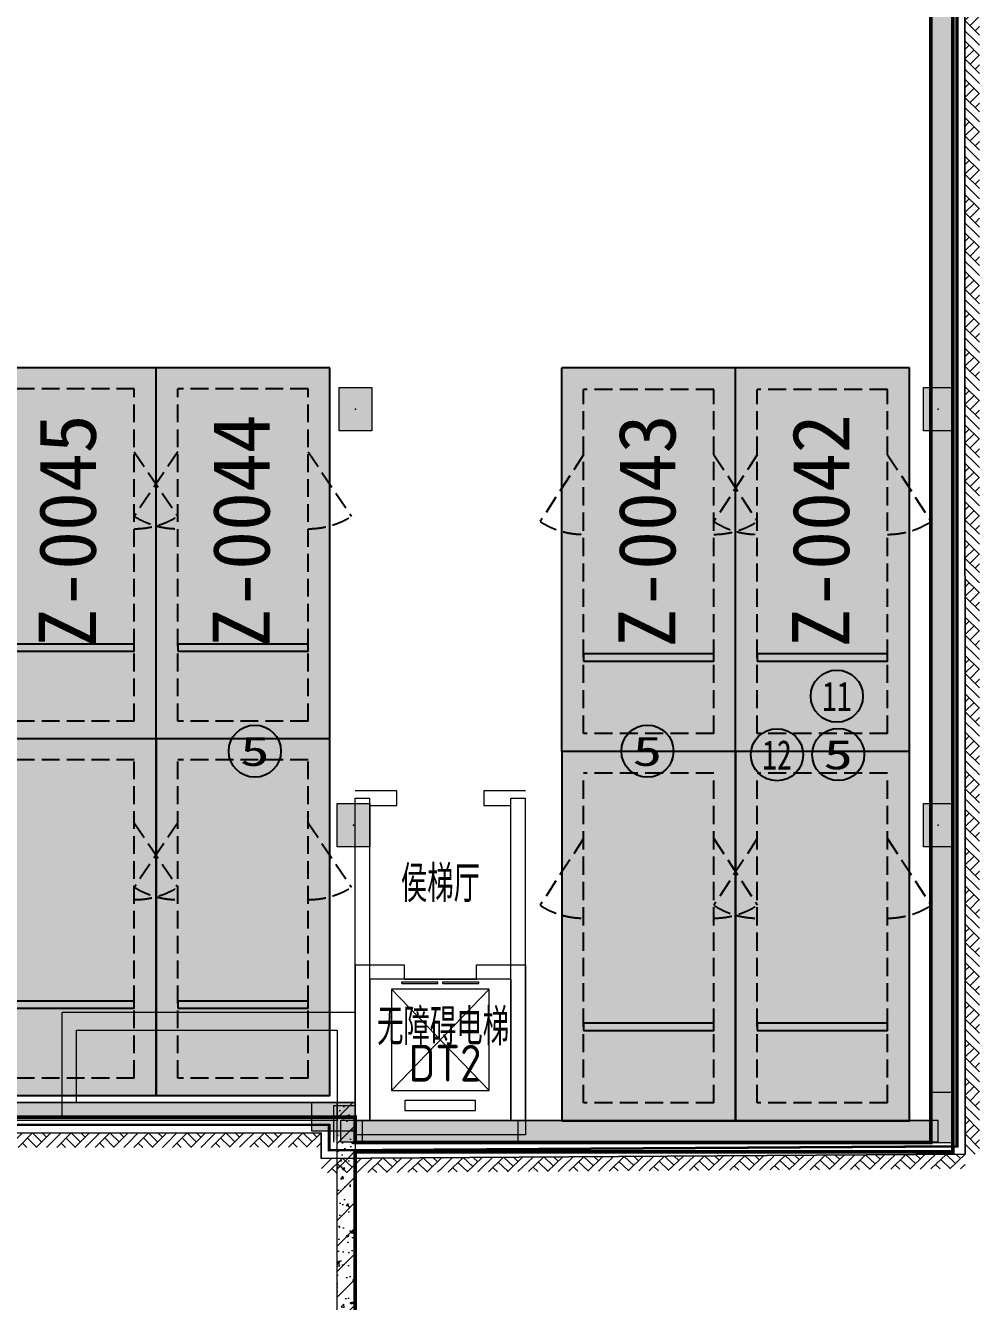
# Model space of a CAD drawing. Extents: x -264757 to 86229, y 4049843 to 4347093.
# Drawn here: x 22207 to 35383, y 4254414 to 4272036 of the extents above; entities that cross this region are included whole.
import ezdxf
from ezdxf.enums import TextEntityAlignment as Align

# ---------------------------------------------------------------- set-up
doc = ezdxf.new("R2010")
doc.units = 0
doc.header["$LTSCALE"] = 1000
doc.header["$MEASUREMENT"] = 0
doc.linetypes.add('AX-01DK-PB01$1$A-001-车位参照B1$0$A-001-车位参照B1$0$A-001-车位参照B1$0$A-H4-001-基本图形$0$A-001-车位B1$0$DASH', pattern=[0.35, 0.25, -0.1])
doc.linetypes.add('DASH', pattern=[0.35, 0.25, -0.1])
for name, color, linetype in [('不利因素11-尽端停车', 7, 'Continuous'), ('不利因素12-不满足一次性出车', 7, 'Continuous'), ('不利因素5-单面靠墙', 7, 'Continuous'), ('子母车位', 7, 'Continuous')]:
    doc.layers.add(name, color=color, linetype=linetype)
doc.layers.add('无关图层', color=8, linetype='Continuous', lineweight=0)
doc.layers.add('车位归属楼栋范围线', color=7, linetype='Continuous', true_color=0x19e6c7)
doc.styles.add('AX-01DK-PB01$1$AX-001DK-01-PB01-02$0$Standard', font='gbenor.shx', dxfattribs={"bigfont": 'gbcbig.shx'})
doc.styles.add('AX-ACK-BIANH1$0$黑体', font='simhei.ttf')
doc.styles.add('SX-ACK-PB01-WNC-ALL$0$黑体', font='simhei.ttf')
doc.styles.add('黑体', font='simhei.ttf')

# ---------------------------------------------------------------- blocks, each defined once
blk = doc.blocks.new('A$C741380cb')
at = {"layer": '子母车位', "true_color": 0x0617f9}
h = blk.add_hatch(color=5, dxfattribs=at)
h.dxf.hatch_style = 1
h.paths.add_polyline_path([(2400, 0), (2400, -10400), (0, -10400), (0, 0)])
blk = doc.blocks.new('子母车位1')
at = {"layer": '子母车位', "color": 8, "linetype": 'AX-01DK-PB01$1$A-001-车位参照B1$0$A-001-车位参照B1$0$A-001-车位参照B1$0$A-H4-001-基本图形$0$A-001-车位B1$0$DASH'}
for p, q in [((330318, -478521), (332118, -478521)), ((330318, -478521), (330318, -483071, 0)), ((332118, -478521), (332118, -483071, 0)), ((330318, -483071, 0), (332118, -483071, 0)), ((330318, -483621, 0), (332118, -483621, 0)), ((330318, -483621, 0), (330318, -488371)), ((332118, -483621, 0), (332118, -488371)), ((330318, -488371), (332118, -488371))]:
    blk.add_line(p, q, dxfattribs=at)
at = {"layer": '子母车位', "color": 83}
for p, q in [((330018, -483371, 0), (330018, -488671)), ((330018, -483371, 0), (332418, -483371, 0)), ((332418, -483371, 0), (332418, -488671)), ((330018, -488671), (332418, -488671))]:
    blk.add_line(p, q, dxfattribs=at)
blk.add_lwpolyline([(332418, -478271), (330018, -478271), (330018, -483371), (332418, -483371)], close=True, dxfattribs=at)
at = {"layer": '子母车位'}
blk.add_lwpolyline([(332118, -479521), (330318, -479521), (330318, -479621), (332118, -479621)], close=True, dxfattribs=at)
at = {"layer": '子母车位', "linetype": 'AX-01DK-PB01$1$A-001-车位参照B1$0$A-001-车位参照B1$0$A-001-车位参照B1$0$A-H4-001-基本图形$0$A-001-车位B1$0$DASH'}
for points in [[(330318, -482171), (329718, -481249)], [(332118, -482171), (332718, -481249)]]:
    blk.add_lwpolyline(points, dxfattribs=at)
at = {"layer": '子母车位', "elevation": 0}
blk.add_lwpolyline([(332118, -484621), (330318, -484621), (330318, -484721), (332118, -484721)], close=True, dxfattribs=at)
at = {"layer": '子母车位', "linetype": 'AX-01DK-PB01$1$A-001-车位参照B1$0$A-001-车位参照B1$0$A-001-车位参照B1$0$A-H4-001-基本图形$0$A-001-车位B1$0$DASH', "elevation": 0}
for points in [[(330318, -487471), (329718, -486549)], [(332118, -487471), (332718, -486549)]]:
    blk.add_lwpolyline(points, dxfattribs=at)
at = {"layer": '子母车位', "linetype": 'AX-01DK-PB01$1$A-001-车位参照B1$0$A-001-车位参照B1$0$A-001-车位参照B1$0$A-H4-001-基本图形$0$A-001-车位B1$0$DASH'}
for centre, start, end in [((330318, -482171, 0), 89.9997, 123.0554), ((332118, -482171, 0), 56.9439, 89.9997), ((330318, -487471), 89.9997, 123.0554), ((332118, -487471), 56.9439, 89.9997)]:
    blk.add_arc(centre, 1100, start, end, dxfattribs=at)
at = {"layer": '子母车位', "rotation": 179.9996583709065}
blk.add_blockref('A$C741380cb', (332418, -488671), dxfattribs=at)
blk = doc.blocks.new('子母车位2')
at = {"layer": '子母车位', "xscale": 1.000000693082614, "yscale": 0.9664691433954647, "rotation": 180.0003416290934}
blk.add_blockref('子母车位1', (332421, -475033, 0), dxfattribs=at)
blk = doc.blocks.new('SX-ACK-PB01-WNC-ALL$0$20200722.21183209')
at = {"layer": '不利因素5-单面靠墙', "true_color": 0x6d711d}
h = blk.add_hatch(color=66, dxfattribs=at)
h.dxf.hatch_style = 1
edge = h.paths.add_edge_path()
edge.add_arc((360, 360), 360, 0, 360)
at = {"layer": '不利因素5-单面靠墙'}
blk.add_circle((360, 360), 360, dxfattribs=at)
at = {"layer": '不利因素5-单面靠墙', "style": 'SX-ACK-PB01-WNC-ALL$0$黑体', "width": 1.390625}
blk.add_text('5', height=407, dxfattribs=at).set_placement((156, 156), (564, 156), align=Align.FIT)
blk = doc.blocks.new('20200722.21185040')
at = {"layer": '不利因素11-尽端停车', "true_color": 0xf21b23}
h = blk.add_hatch(color=240, dxfattribs=at)
h.dxf.hatch_style = 1
edge = h.paths.add_edge_path()
edge.add_arc((360, 360), 360, 0, 360)
at = {"layer": '不利因素11-尽端停车'}
blk.add_circle((360, 360), 360, dxfattribs=at)
at = {"layer": '不利因素11-尽端停车', "style": '黑体', "width": 0.695313}
blk.add_text('11', height=407.3, dxfattribs=at).set_placement((156, 156), (564, 156), align=Align.FIT)
blk = doc.blocks.new('20200722.21185335')
at = {"layer": '不利因素12-不满足一次性出车', "true_color": 0x201adc}
h = blk.add_hatch(color=182, dxfattribs=at)
h.dxf.hatch_style = 1
edge = h.paths.add_edge_path()
edge.add_arc((360, 360), 360, 0, 360)
at = {"layer": '不利因素12-不满足一次性出车'}
blk.add_circle((360, 360), 360, dxfattribs=at)
at = {"layer": '不利因素12-不满足一次性出车', "style": '黑体', "width": 0.695313}
blk.add_text('12', height=407.3, dxfattribs=at).set_placement((156, 156), (564, 156), align=Align.FIT)
blk = doc.blocks.new('AX-01DK-PB01-DT$0$$DORLIB2D$00000127')
at = {"layer": '无关图层'}
for points in [[(-0.533, 0.795), (-0.533, 0.69)], [(-0.033, 0.795), (-0.533, 0.795)], [(-0.033, 0.795), (-0.033, 0.69)], [(0.533, 0.795), (0.033, 0.795)], [(0.033, 0.795), (0.033, 0.69)], [(0.533, 0.795), (0.533, 0.69)], [(-0.033, 0.69), (-0.533, 0.69)], [(0.533, 0.69), (0.033, 0.69)], [(0.5, 0.5), (-0.5, 0.5)]]:
    blk.add_lwpolyline(points, dxfattribs=at)
blk = doc.blocks.new('AX-01DK-PB01-DT$0$sdfsdfgdgdgh')
at = {"layer": '无关图层'}
for p, q in [((413949, 4407651), (413274, 4407651)), ((413274, 4407651), (413274, 4405301)), ((413949, 4407451), (413949, 4407651)), ((415624, 4407651), (414949, 4407651)), ((414949, 4407651), (414949, 4407451)), ((415624, 4407651), (415624, 4405301)), ((413474, 4407451), (413949, 4407451)), ((413474, 4407451), (413474, 4405501)), ((413774, 4405914), (413774, 4407314)), ((413774, 4407314), (415124, 4407314)), ((413774, 4405914), (415124, 4407314)), ((413774, 4407314), (415124, 4405914)), ((414949, 4407451), (415424, 4407451)), ((415124, 4407314), (415124, 4405914)), ((415424, 4407451), (415424, 4405501)), ((415124, 4405914), (413774, 4405914)), ((413962, 4405639), (413962, 4405776)), ((413962, 4405776), (414937, 4405776)), ((414937, 4405776), (414937, 4405639)), ((414937, 4405639), (413962, 4405639)), ((413474, 4405501), (415424, 4405501)), ((413274, 4405301), (415624, 4405301))]:
    blk.add_line(p, q, dxfattribs=at)
blk.add_lwpolyline([(413474, 4405501), (413474, 4407451), (415424, 4407451), (415424, 4405501)], close=True, dxfattribs=at)
at = {"layer": '无关图层', "xscale": 1000, "yscale": -200, "zscale": 200}
blk.add_blockref('AX-01DK-PB01-DT$0$$DORLIB2D$00000127', (414449, 4407551), dxfattribs=at)
blk = doc.blocks.new('AX-01DK-PB01$1$$LinePat$素土夯实')
at = {"layer": '无关图层'}
for p, q in [((0, -210), (210, 0)), ((120, -300), (420, 0)), ((420, 0), (608, -188)), ((495, -300), (795, 0)), ((615, 0), (705, -90)), ((210, -210), (300, -300)), ((315, -105), (502, -293)), ((705, -300), (795, -210))]:
    blk.add_line(p, q, dxfattribs=at)
blk = doc.blocks.new('SX-CK-PB001-WNC$1$20211103.13313578')
at = {"layer": '无关图层'}
h = blk.add_hatch(color=256, dxfattribs=at)
h.dxf.hatch_style = 1
h.paths.add_polyline_path([(0, 600), (450, 600), (450, 0), (0, 0)])
blk.add_lwpolyline([(0, 600), (450, 600), (450, 0), (0, 0)], close=True, dxfattribs=at)
blk.add_point((225, 300), dxfattribs=at)
blk = doc.blocks.new('SX-CK-PB001-WNC$1$20211103.13313888')
at = {"layer": '无关图层'}
h = blk.add_hatch(color=256, dxfattribs=at)
h.dxf.hatch_style = 1
h.paths.add_polyline_path([(0, 600), (400, 600), (400, 0), (0, 0)])
blk.add_lwpolyline([(0, 600), (400, 600), (400, 0), (0, 0)], close=True, dxfattribs=at)
blk.add_point((200, 300), dxfattribs=at)

msp = doc.modelspace()

# ---------------------------------------------------------------- hatches: boundary and pattern name
at = {"layer": '无关图层'}
for points in [[(34711, 4309466.7), (34711.1, 4257299.3), (35011.1, 4257299.3), (35011, 4309466.7)], [(26460.8, 4256914.1), (26760, 4257164.1), (12790.8, 4257164.1), (12790.8, 4256914.1)], [(26760.9, 4256764.1), (26160.9, 4256764.1), (26160.9, 4257164.1), (26760.9, 4257164.1)], [(34811.1, 4257299.2), (34711.1, 4257299), (34712.3, 4256914.7), (35013.3, 4256614.7), (35011.1, 4257300)], [(26460.2, 4257114.1), (26461.8, 4256614.8), (26760.8, 4256914.8), (26760.2, 4257115.1)], [(26861, 4256614.8), (26861, 4256914.8), (26561.3, 4256914.8), (26561.3, 4256614.8)], [(29011, 4256914.8), (26861, 4256914.8), (26861, 4256614.8), (29011, 4256614.8)], [(34811.1, 4256914.7), (29011, 4256914.8), (29011, 4256614.8), (34811.1, 4256614.7)]]:
    msp.add_hatch(color=256, dxfattribs=at).paths.add_polyline_path(points)
h = msp.add_hatch(dxfattribs=at)
h.set_pattern_fill('钢筋混凝土', color=256, scale=100)
h.set_pattern_definition([(45, (-1162769.92, 4676018.46), (-176.776695, 176.776695), []), (50, (-1162769.9, 4676018.46), (717.26018, -62.75213), [75, -825]), (355, (-1162769.9, 4676018.46), (-138.75133, 752.19213), [60, -660]), (100.4514, (-1162710.15, 4676013.2), (578.5094, 689.43954), [63.7402, -701.1421]), (46.1842, (-1162769.9, 4676218.46), (1067.24105, -165.519), [112.5, -1237.5]), (96.6356, (-1162681, 4676204.7), (934.6627, 974.1179), [95.6103, -1051.713]), (351.1842, (-1162769.9, 4676218.5), (934.6619, 974.1186), [90, -990]), (21, (-1162669.9, 4676168.46), (596.90705, -402.6189), [75, -825]), (326, (-1162669.9, 4676168.46), (243.31533, 725.15005), [60, -660]), (71.4514, (-1162620.2, 4676134.9), (840.22263, 322.5305), [63.7402, -701.1421]), (37.5, (-1162769.92, 4676018.46), (12.159855, 332.893854), [0, -652, 0, -670, 0, -662.5]), (7.5, (-1162769.92, 4676018.46), (263.06954, 394.41171), [0, -382, 0, -637, 0, -252.5]), (327.5, (-1162992.92, 4676018.46), (533.822436, -22.55487), [0, -250, 0, -780, 0, -1035]), (317.5, (-1163092.92, 4676018.46), (583.18617, 100.10498), [0, -325, 0, -518, 0, -735])])
h.paths.add_polyline_path([(35010.6, 4286458), (34710.6, 4286458), (34710.6, 4256908.1), (26760.7, 4256908.1), (26760.7, 4256608.1), (35010.6, 4256608.1)])
h = msp.add_hatch(dxfattribs=at)
h.set_pattern_fill('ARMORED', color=256, scale=50, style=0)
h.set_pattern_definition([(50, (-1127005.47, 3923144.94), (358.63009, -31.37607), [37.5, -412.5]), (355, (-1127005.47, 3923144.94), (-69.37567, 376.09607), [30, -330]), (100.4514, (-1126975.58, 3923142.33), (289.25469, 344.71977), [31.8701, -350.57106]), (46.1842, (-1127005.47, 3923244.94), (533.62052, -82.7595), [56.25, -618.75]), (96.6356, (-1126961, 3923238.04), (467.33135, 487.05894), [47.80514, -525.8565]), (351.1842, (-1127005.47, 3923244.94), (467.33097, 487.0593), [45, -495]), (21, (-1126955.47, 3923219.94), (298.453526, -201.309445), [37.5, -412.5]), (326, (-1126955.47, 3923219.94), (121.65767, 362.57502), [30, -330]), (71.4514, (-1126930.6, 3923203.16), (420.11131, 161.26525), [31.8701, -350.57106]), (37.5, (-1127005.47, 3923144.94), (6.079928, 166.446927), [0, -326, 0, -335, 0, -331.25]), (7.5, (-1127005.47, 3923144.94), (131.53477, 197.205856), [0, -191, 0, -318.5, 0, -126.25]), (327.5, (-1127116.97, 3923144.94), (266.911218, -11.277436), [0, -125, 0, -390, 0, -517.5]), (317.5, (-1127166.97, 3923144.94), (291.593085, 50.05249), [0, -162.5, 0, -259, 0, -367.5]), (45, (-1127005.47, 3923144.94), (-176.776695, 176.776695), [])])
h.paths.add_polyline_path([(17911.6, 4257164.1), (26510.9, 4257164.1), (26510.9, 4256914.1), (17911.6, 4256914.1)])
h = msp.add_hatch(dxfattribs=at)
h.set_pattern_fill('ARMORED', color=256, scale=50, style=0)
h.set_pattern_definition([(50, (-1145373.66, 3927934.42), (358.63009, -31.37607), [37.5, -412.5]), (355, (-1145373.66, 3927934.4), (-69.37567, 376.09607), [30, -330]), (100.4514, (-1145343.78, 3927931.8), (289.25469, 344.71977), [31.8701, -350.57106]), (46.1842, (-1145373.66, 3928034.4), (533.62052, -82.7595), [56.25, -618.75]), (96.6356, (-1145329.2, 3928027.5), (467.33135, 487.05894), [47.80514, -525.8565]), (351.1842, (-1145373.66, 3928034.4), (467.33097, 487.0593), [45, -495]), (21, (-1145323.66, 3928009.42), (298.453526, -201.309445), [37.5, -412.5]), (326, (-1145323.66, 3928009.4), (121.65767, 362.57502), [30, -330]), (71.4514, (-1145298.8, 3927992.64), (420.11131, 161.26525), [31.8701, -350.57106]), (37.5, (-1145373.66, 3927934.42), (6.079928, 166.446927), [0, -326, 0, -335, 0, -331.25]), (7.5, (-1145373.66, 3927934.42), (131.53477, 197.205856), [0, -191, 0, -318.5, 0, -126.25]), (327.5, (-1145485.16, 3927934.42), (266.911218, -11.277436), [0, -125, 0, -390, 0, -517.5]), (317.5, (-1145535.16, 3927934.42), (291.593085, 50.05249), [0, -162.5, 0, -259, 0, -367.5]), (45, (-1145373.66, 3927934.42), (-176.776695, 176.776695), [])])
h.paths.add_polyline_path([(26510.9, 4257164.1), (26760.9, 4257164.1), (26760.9, 4252514.1), (26510.9, 4252514.1)])

# ---------------------------------------------------------------- linework, layer by layer
for p, q in [((35183, 4256447.1), (35180.3, 4315832.6)), ((35180.3, 4315832.6), (35183, 4256447.1)), ((35063, 4256566.3), (35060.3, 4315712.6)), ((35070.3, 4315722.6), (35073, 4256556.4)), ((35080.3, 4315732.6), (35083, 4256546.5)), ((34711, 4309466.7), (34711.1, 4257299.3)), ((35011, 4309466.7), (35011.1, 4257299.3)), ((27336, 4261464.8), (26760.9, 4261464.8)), ((27336, 4261264.8), (27336, 4261464.8)), ((29111, 4261464.8), (28536, 4261464.8)), ((28536, 4261464.8), (28536, 4261264.8)), ((26761, 4256914.8), (26760.9, 4261364.8)), ((26760.9, 4261364.8), (26960.9, 4261364.8)), ((26961, 4256914.8), (26960.9, 4261364.8)), ((26960.9, 4261264.8), (27336, 4261264.8)), ((28536, 4261264.8), (28911, 4261264.8)), ((28911, 4256914.8), (28911, 4261364.8)), ((28911, 4261364.8), (29111, 4261364.8)), ((29111, 4256914.8), (29111, 4261364.8)), ((26760, 4257164.1), (12790.8, 4257164.1)), ((35011.1, 4257299.3), (34711.1, 4257299.3)), ((34711.1, 4257299), (34712.3, 4256914.7)), ((35011.1, 4257300), (35013.3, 4256614.7)), ((26760.2, 4257115.1), (26460.2, 4257114.1)), ((26460.2, 4257114.1), (26461.8, 4256614.8)), ((26760.2, 4257115.1), (26760.8, 4256914.8)), ((7502.5, 4256850.9), (26410.7, 4256864)), ((26400.7, 4256854), (7512.6, 4256840.9)), ((26390.7, 4256844), (7522.6, 4256831)), ((26460.8, 4256914.1), (12790.8, 4256914.1)), ((26391.9, 4256491.1), (26390.7, 4256844)), ((26401.8, 4256501.1), (26400.7, 4256854)), ((26410.7, 4256864), (26411.8, 4256511.2)), ((26861, 4256914.8), (26561.3, 4256914.8)), ((26561.3, 4256614.8), (26561.3, 4256914.8)), ((29011, 4256914.8), (26861, 4256914.8)), ((26861, 4256614.8), (26861, 4256914.8)), ((34811.1, 4256914.7), (29011, 4256914.8)), ((29011, 4256614.8), (29011, 4256914.8)), ((34811.1, 4256614.7), (34811.1, 4256914.7)), ((7622.6, 4256731), (26291, 4256743.9)), ((26291, 4256743.9), (7622.6, 4256731)), ((26291, 4256743.9), (26292.2, 4256390.4)), ((26292.2, 4256390.4), (26291, 4256743.9)), ((35083, 4256546.5), (26391.9, 4256491.1)), ((35073, 4256556.4), (26401.8, 4256501.1)), ((26411.8, 4256511.2), (35063, 4256566.3)), ((26861, 4256614.8), (26561.3, 4256614.8)), ((29011, 4256614.8), (26861, 4256614.8)), ((34811.1, 4256614.7), (29011, 4256614.8)), ((26292.2, 4256390.4), (35183, 4256447.1)), ((35183, 4256447.1), (26292.2, 4256390.4))]:
    msp.add_line(p, q, dxfattribs=at)
for points in [[(34710.6, 4286458), (34710.6, 4256908.1), (26760.7, 4256908.1), (26760.7, 4256608.1), (35010.6, 4256608.1), (35010.6, 4315662.6), (26911, 4315662.6), (26911, 4315362.6), (34710.6, 4315362.6), (34710.6, 4289478)], [(26761.2, 4256957.9), (22711.6, 4256959.5), (22711.6, 4258409.5), (26761.2, 4258409.5), (26761.2, 4256957.9)], [(26510.9, 4257164.1), (26760.9, 4257164.1), (26760.9, 4252514.1), (26510.9, 4252514.1), (26510.9, 4257164.1)]]:
    msp.add_lwpolyline(points, dxfattribs=at)
for points in [[(22911.6, 4257159.5), (22911.6, 4258159.5), (26511.2, 4258159.5), (26511.2, 4257159.5)], [(17911.6, 4257164.1), (26510.9, 4257164.1), (26510.9, 4256914.1), (17911.6, 4256914.1)], [(26760.9, 4256764.1), (26160.9, 4256764.1), (26160.9, 4257164.1), (26760.9, 4257164.1)]]:
    msp.add_lwpolyline(points, close=True, dxfattribs=at)
at = {"layer": '车位归属楼栋范围线', "linetype": 'DASH', "ltscale": 5, "const_width": 50}
for points in [[(8352.1, 4312829.7), (15349.9, 4312829.7), (15349.9, 4307756.3), (23347.2, 4307756.3), (23347.2, 4312762.9), (26519, 4312762.9), (26519, 4308301.3), (34710.6, 4308301.3), (34710.6, 4256608.1), (26760.7, 4256608.1), (26761.2, 4256957.9), (21185.4, 4256957.9), (21185.4, 4260892.5), (11156.7, 4260892.5), (11156.7, 4256914.1), (5611.1, 4256914.1)], [(5358.1, 4244664.1), (26760.9, 4244664.1), (26760.9, 4251464.1), (27460.9, 4251464.1), (27460.9, 4252764.1), (26760.9, 4252764.1), (26760.9, 4256479.6), (35013.3, 4256479.6), (35013.3, 4279146.3), (25697.9, 4279146.3), (25697.9, 4283626.7), (22333.7, 4283626.7), (22333.7, 4278358), (14811.8, 4278358), (14811.8, 4283730.4), (7462.8, 4283730.4)]]:
    msp.add_lwpolyline(points, dxfattribs=at)

# ---------------------------------------------------------------- block references
at = {"layer": '不利因素11-尽端停车'}
msp.add_blockref('20200722.21185040', (33053, 4262414.1), dxfattribs=at)
at = {"layer": '不利因素12-不满足一次性出车'}
msp.add_blockref('20200722.21185335', (32226.4, 4261604.4), dxfattribs=at)
at = {"layer": '不利因素5-单面靠墙'}
for p in [(25014.5, 4261654.4), (30436.7, 4261654.4), (33072.4, 4261607.6)]:
    msp.add_blockref('SX-ACK-PB01-WNC-ALL$0$20200722.21183209', p, dxfattribs=at)
at = {"layer": '子母车位'}
for p in [(21609.5, 4270058), (24009.8, 4270058, 0)]:
    msp.add_blockref('子母车位2', p, dxfattribs=at)
at = {"layer": '子母车位', "rotation": 180.0003416290934}
for p in [(362035.5, 3778639, 0), (364435.5, 3778639, 0)]:
    msp.add_blockref('子母车位1', p, dxfattribs=at)
at = {"layer": '无关图层', "yscale": 0.6666666666666666, "zscale": 0.6666666666666666}
for p, xscale, rotation in [((35182.3, 4271823.7), 0.6669528530761182, 90.00261252473601), ((35182.3, 4271293.5), 0.6669528530761182, 90.00261252473601), ((35182.3, 4270763.3), 0.6669528530761182, 90.00261252473601), ((35182.3, 4270233), 0.6669528530761182, 90.00261252473601), ((35182.4, 4269702.8), 0.6669528530761182, 90.00261252473601), ((35182.4, 4269172.6), 0.6669528530761182, 90.00261252473601), ((35182.4, 4268642.3), 0.6669528530761182, 90.00261252473601), ((35182.4, 4268112.1), 0.6669528530761182, 90.00261252473601), ((35182.5, 4267581.9), 0.6669528530761182, 90.00261252473601), ((35182.5, 4267051.7), 0.6669528530761182, 90.00261252473601), ((35182.5, 4266521.4), 0.6669528530761182, 90.00261252473601), ((35182.5, 4265991.2), 0.6669528530761182, 90.00261252473601), ((35182.6, 4265461), 0.6669528530761182, 90.00261252473601), ((35182.6, 4264930.8), 0.6669528530761182, 90.00261252473601), ((35182.6, 4264400.5), 0.6669528530761182, 90.00261252473601), ((35182.6, 4263870.3), 0.6669528530761182, 90.00261252473601), ((35182.7, 4263340.1), 0.6669528530761182, 90.00261252473601), ((35182.7, 4262809.8), 0.6669528530761182, 90.00261252473601), ((35182.7, 4262279.6), 0.6669528530761182, 90.00261252473601), ((35182.7, 4261749.4), 0.6669528530761182, 90.00261252473601), ((35182.8, 4261219.2), 0.6669528530761182, 90.00261252473601), ((35182.8, 4260688.9), 0.6669528530761182, 90.00261252473601), ((35182.8, 4260158.7), 0.6669528530761182, 90.00261252473601), ((35182.8, 4259628.5), 0.6669528530761182, 90.00261252473601), ((35182.9, 4259098.2), 0.6669528530761182, 90.00261252473601), ((35182.9, 4258568), 0.6669528530761182, 90.00261252473601), ((35182.9, 4258037.8), 0.6669528530761182, 90.00261252473601), ((35182.9, 4257507.6), 0.6669528530761182, 90.00261252473601), ((35182.9, 4256977.3), 0.6669528530761182, 90.00261252473601), ((35183, 4256447.1), 0.6669528530761182, 90.00261252473601), ((22024, 4256741), 0.6709224244996795, 0.03955316142102776), ((22557.4, 4256741.3), 0.6709224244996795, 0.03955316142102776), ((23090.7, 4256741.7), 0.6709224244996795, 0.03955316142102776), ((23624.1, 4256742.1), 0.6709224244996795, 0.03955316142102776), ((24157.5, 4256742.4), 0.6709224244996795, 0.03955316142102776), ((24690.9, 4256742.8), 0.6709224244996795, 0.03955316142102776), ((25224.3, 4256743.2), 0.6709224244996795, 0.03955316142102776), ((25757.7, 4256743.5), 0.6709224244996795, 0.03955316142102776), ((26292.2, 4256390.4), 0.6989754291904111, 0.3652800206200917), ((26847.9, 4256394), 0.6989754291904111, 0.3652800206200917), ((27403.5, 4256397.5), 0.6989754291904111, 0.3652800206200917), ((27959.2, 4256401.1), 0.6989754291904111, 0.3652800206200917), ((28514.9, 4256404.6), 0.6989754291904111, 0.3652800206200917), ((29070.6, 4256408.1), 0.6989754291904111, 0.3652800206200917), ((29626.2, 4256411.7), 0.6989754291904111, 0.3652800206200917), ((30181.9, 4256415.2), 0.6989754291904111, 0.3652800206200917), ((30737.6, 4256418.8), 0.6989754291904111, 0.3652800206200917), ((31293.3, 4256422.3), 0.6989754291904111, 0.3652800206200917), ((31848.9, 4256425.9), 0.6989754291904111, 0.3652800206200917), ((32404.6, 4256429.4), 0.6989754291904111, 0.3652800206200917), ((32960.3, 4256432.9), 0.6989754291904111, 0.3652800206200917), ((33516, 4256436.5), 0.6989754291904111, 0.3652800206200917), ((34071.6, 4256440), 0.6989754291904111, 0.3652800206200917), ((34627.3, 4256443.6), 0.6989754291904111, 0.3652800206200917)]:
    msp.add_blockref('AX-01DK-PB01$1$$LinePat$素土夯实', p, dxfattribs=dict(at, xscale=xscale, rotation=rotation))
at = {"layer": '无关图层'}
for name, p in [('SX-CK-PB001-WNC$1$20211103.13313578', (26540.4, 4266438)), ('SX-CK-PB001-WNC$1$20211103.13313888', (34610.6, 4266438)), ('SX-CK-PB001-WNC$1$20211103.13313578', (26510.4, 4260693)), ('SX-CK-PB001-WNC$1$20211103.13313888', (34610.6, 4260693))]:
    msp.add_blockref(name, p, dxfattribs=at)
at = {"layer": '无关图层', "xscale": -1, "rotation": 6.645948167793847e-05}
msp.add_blockref('AX-01DK-PB01-DT$0$sdfsdfgdgdgh', (442390.5, -148586.1), dxfattribs=at)

# ---------------------------------------------------------------- texts
at = {"layer": '无关图层', "style": 'AX-ACK-BIANH1$0$黑体'}
for s, p in [('Z-0045', (23178.7, 4263446.1, 0)), ('Z-0044', (25578.7, 4263446.1, 0)), ('Z-0043', (31183.8, 4263446.1, 0)), ('Z-0042', (33583.8, 4263446.1, 0))]:
    msp.add_text(s, height=788.61, rotation=90, dxfattribs=at).set_placement(p)
at = {"layer": '无关图层', "style": 'AX-01DK-PB01$1$AX-001DK-01-PB01-02$0$Standard'}
for s, p in [('侯梯厅', (27391.3, 4259928.9)), ('无障碍电梯', (27063.2, 4257952.8)), ('DT2', (27497.3, 4257451.3))]:
    msp.add_text(s, height=506.38, dxfattribs=at).set_placement(p)

doc.saveas('drawing.dxf')
